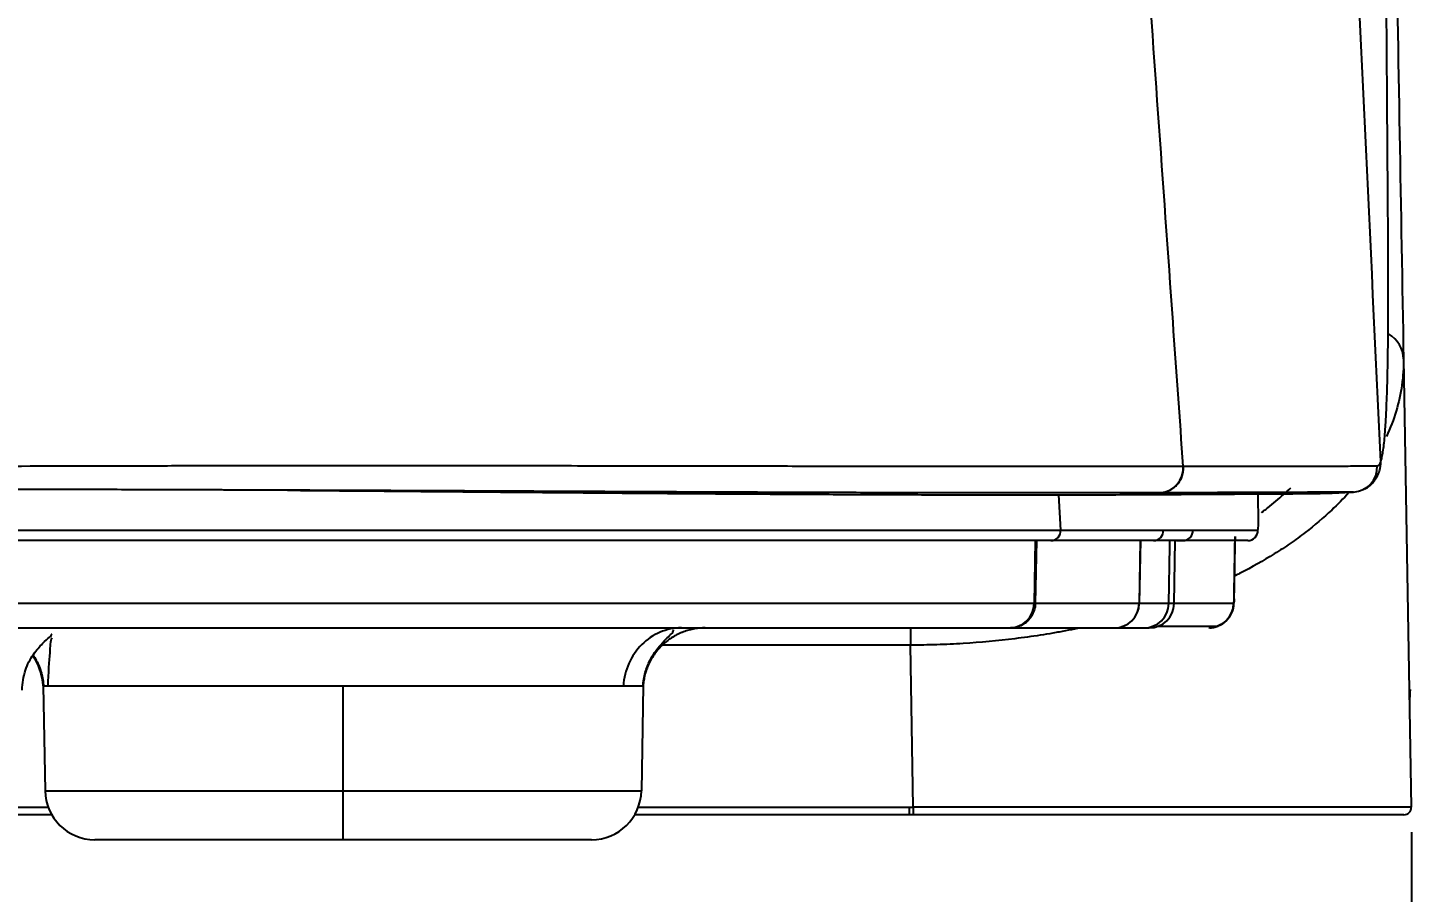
# Model space of a CAD drawing. Extents: x 86520 to 160660, y -2551 to 2752.
# Drawn here: x 87814.1 to 87869.6, y 1545.4 to 1580 of the extents above; entities that cross this region are included whole.
import ezdxf

# ---------------------------------------------------------------- set-up
doc = ezdxf.new("R2010")
doc.units = 0
doc.header["$LTSCALE"] = 10
doc.header["$MEASUREMENT"] = 0
doc.layers.get('DEFPOINTS').update_dxf_attribs({"linetype": 'CONTINUOUS'})
doc.layers.add('1', color=7, linetype='CONTINUOUS')
doc.dimstyles.new('경보기_스탈', dxfattribs={"dimtxt": 3.15, "dimasz": 2.5, "dimexe": 1, "dimexo": 1, "dimgap": 1, "dimtad": 1, "dimtoh": 1, "dimdec": 3, "dimzin": 1, "dimtxsty": 'STANDARD', "dimcen": 0, "dimclrd": 2, "dimclre": 2, "dimclrt": 4, "dimazin": 3, "dimtp": 0.1, "dimtm": 0.1, "dimtfac": 1, "dimtdec": 3, "dimtmove": 0, "dimatfit": 3})

# ---------------------------------------------------------------- blocks, each defined once
blk = doc.blocks.new('*D458')
at = {"layer": '1', "color": 1, "linetype": 'CONTINUOUS'}
for p, q in [((87400.459, 1560.834), (87400.459, 1472.687)), ((87869.645, 1547.767), (87869.645, 1472.687)), ((87415.459, 1477.687), (87854.645, 1477.687))]:
    blk.add_line(p, q, dxfattribs=at)
for points in [[(87415.459, 1480.187), (87415.459, 1475.187), (87400.459, 1477.687)], [(87854.645, 1480.187), (87854.645, 1475.187), (87869.645, 1477.687)]]:
    blk.add_solid(points, dxfattribs=at)
at = {"layer": 'DEFPOINTS', "color": 0, "linetype": 'CONTINUOUS'}
for p in [(87400.459, 1561.834), (87869.645, 1548.767), (87869.645, 1477.687)]:
    blk.add_point(p, dxfattribs=at)
at = {"layer": '1', "color": 2, "linetype": 'CONTINUOUS', "insert": (87655.059, 1488.187), "char_height": 15, "attachment_point": 5}
blk.add_mtext('469', dxfattribs=at)

msp = doc.modelspace()

# ---------------------------------------------------------------- linework, layer by layer
at = {"layer": '1', "color": 7, "linetype": 'CONTINUOUS'}
for p, q in [((87869.3306, 1566.7599), (87869.6447, 1548.7669)), ((87860.4877, 1562.447), (87860.4973, 1562.4471)), ((87855.5701, 1559.8816), (87855.4961, 1561.3009)), ((87854.5494, 1559.4613), (87854.5057, 1556.9426)), ((87854.5939, 1559.4613), (87854.5502, 1556.9426)), ((87858.764, 1559.4614), (87858.7201, 1556.943)), ((87858.7694, 1559.4614), (87858.7256, 1556.943)), ((87859.9105, 1556.9432), (87859.9505, 1559.2403)), ((87859.9505, 1559.2403), (87859.9543, 1559.4606)), ((87860.1246, 1556.9432), (87860.1684, 1559.4606)), ((87860.222, 1559.4606), (87860.4757, 1559.4606)), ((87862.5543, 1559.4611), (87860.4954, 1559.4611)), ((87854.5502, 1556.9426), (87854.5057, 1556.9426)), ((87858.7256, 1556.943), (87858.7201, 1556.943)), ((87840.3408, 1555.961), (87840.3408, 1555.9595)), ((87849.5342, 1555.9707), (87849.5342, 1555.2674)), ((87853.5113, 1555.9601), (87853.5558, 1555.9601)), ((87857.7231, 1555.9605), (87857.7285, 1555.9605)), ((87849.5342, 1555.2674), (87839.5912, 1555.2674)), ((87849.6477, 1548.7669), (87849.5342, 1555.2674)), ((87814.7255, 1553.6358), (87814.7989, 1549.4277)), ((87826.7668, 1549.4277), (87826.7668, 1553.6358)), ((87838.8082, 1553.6352), (87838.7347, 1549.4277)), ((87869.5964, 1553.4878), (87869.5622, 1553.4878)), ((87814.7989, 1549.4277), (87826.7668, 1549.4277)), ((87826.7668, 1547.4626), (87826.7668, 1549.4277)), ((87826.7668, 1549.4277), (87838.7347, 1549.4277)), ((87813.4251, 1548.7669), (87814.922, 1548.7669)), ((87838.6096, 1548.7669), (87849.4858, 1548.7669)), ((87849.4858, 1548.7669), (87849.4858, 1548.4616)), ((87849.4858, 1548.7669), (87849.6477, 1548.7669)), ((87849.6477, 1548.7669), (87849.6477, 1548.4616)), ((87815.067, 1548.4616), (87813.2501, 1548.4616)), ((87849.4858, 1548.4616), (87838.4664, 1548.4616)), ((87849.6477, 1548.4616), (87849.4858, 1548.4616)), ((87869.3447, 1548.4616), (87849.6477, 1548.4616)), ((87826.7668, 1547.4626), (87816.7986, 1547.4626)), ((87836.735, 1547.4626), (87826.7668, 1547.4626))]:
    msp.add_line(p, q, dxfattribs=at)
at = {"layer": '1', "color": 7, "linetype": 'CONTINUOUS', "extrusion": (0, -3.08116e-06, 1)}
msp.add_arc((87812.2316, 1553.4616, -0.0052), 2.5, 4.00149, 33.37699, dxfattribs=at)
at = {"layer": '1', "color": 7, "linetype": 'CONTINUOUS'}
for centre, radius, start, end in [((87816.7986, 1549.4626), 2, 181, 270), ((87836.735, 1549.4626), 2, 270, 359), ((87869.3447, 1548.7616), 0.3, 270, 1)]:
    msp.add_arc(centre, radius, start, end, dxfattribs=at)
for centre, major_axis, ratio, start_param, end_param in [((87867.8308, 1566.7337), (1.4998, 0.0262), 0.848714, 0, 0.9177382), ((87867.4236, 1562.5931), (0.9502, -0.3115), 0.996598, 6.2621623, 6.6484544), ((87859.4968, 1562.3768), (0.0027, -1), 0.993316, 0.0676438, 1.6384072), ((87867.2771, 1562.4105), (0.008, -1), 0.999374, 0.0401181, 1.6108616), ((87855.1727, 1559.8607), (0, -0.4), 0.994714, 0, 1.6231562), ((87859.2942, 1559.8607), (0, -0.4), 0.997299, 0.0000469, 1.6232026), ((87860.4757, 1559.8607), (0.0001, -0.4), 0.998041, 0.0000312, 1.6227047), ((87863.0826, 1559.8612), (0.0001, -0.4), 0.999676, 6.2829278, 7.9058872), ((87853.5112, 1556.9603), (-0.0001, 1), 0.99452, 3.1416249, 4.6946576), ((87857.723, 1556.9605), (-0.0004, 1), 0.997299, 3.1411706, 4.6945142), ((87857.7284, 1556.9605), (-0.0004, 1), 0.997301, 3.1411743, 4.6945179), ((87858.9126, 1556.9606), (-0.0015, 1), 0.998044, 3.1401386, 4.6934822), ((87859.1265, 1556.9608), (-0.0001, 1), 0.998179, 3.1415191, 4.6946793), ((87861.5099, 1556.9612), (-0.0003, 1), 0.999676, 3.1412952, 4.6945601), ((87841.3021, 1553.4606), (-2.5, 0), 1, 5.0817654, 5.1059918), ((87841.3021, 1553.4606), (-2.5, 0), 1, 5.4971318, 5.531607), ((87849.6417, 1548.7616), (20.003, 0.0052), 0.000262, 0.0000045, 1.5704963)]:
    msp.add_ellipse(centre, major_axis=major_axis, ratio=ratio, start_param=start_param, end_param=end_param, dxfattribs=at)
for points, degree in [([(87868.4221, 1562.6404), (87867.5787, 1580.4474), (87866.7354, 1598.2545), (87865.892, 1616.0615)], 3), ([(87858.5849, 1561.3091), (87858.9154, 1561.3325), (87859.2458, 1561.3559), (87859.5762, 1561.3793)], 3), ([(87859.5762, 1561.3793), (87859.573, 1561.3793), (87859.5698, 1561.3793), (87859.5666, 1561.3793)], 3), ([(87858.5087, 1561.3068), (87858.518, 1561.3068)], 1), ([(87858.5755, 1561.3091), (87858.5787, 1561.3091), (87858.5818, 1561.3091), (87858.5849, 1561.3091)], 3), ([(87788.5596, 1559.8817), (87799.3995, 1559.8817), (87817.4804, 1559.8817), (87836.5102, 1559.8816), (87849.074, 1559.8816), (87853.9026, 1559.8816), (87855.5701, 1559.8816)], 3), ([(87855.5701, 1559.8816), (87857.1723, 1559.8816), (87858.5466, 1559.8817), (87859.6926, 1559.8817)], 3), ([(87859.6926, 1559.8817), (87860.118, 1559.8817), (87860.5119, 1559.8815), (87860.8744, 1559.8816)], 3), ([(87860.8744, 1559.8816), (87862.1101, 1559.8817), (87862.9795, 1559.8819), (87863.482, 1559.882)], 3), ([(87832.1856, 1559.4607), (87827.6755, 1559.4607), (87822.4323, 1559.4607), (87816.297, 1559.4607)], 3), ([(87862.5363, 1557.1929), (87862.5759, 1559.461)], 1), ([(87862.5541, 1559.4611), (87862.5542, 1559.4611), (87862.5542, 1559.4611), (87862.5543, 1559.4611)], 3), ([(87859.9105, 1556.9432), (87859.5464, 1556.9431), (87859.1518, 1556.9431), (87858.7256, 1556.943)], 3), ([(87860.1246, 1556.9432), (87860.0545, 1556.9432), (87859.9831, 1556.9432), (87859.9105, 1556.9432)], 3), ([(87862.5094, 1556.9437), (87862.0375, 1556.9435), (87861.2424, 1556.9433), (87860.1246, 1556.9432)], 3), ([(87862.5102, 1556.9437), (87862.5099, 1556.9437), (87862.5097, 1556.9437), (87862.5094, 1556.9437)], 3), ([(87862.5317, 1557.0189), (87862.533, 1557.0563)], 1), ([(87862.5353, 1557.126), (87862.5349, 1557.1), (87862.5341, 1557.0768), (87862.533, 1557.0559)], 3), ([(87862.533, 1557.0559), (87862.533, 1557.0564), (87862.533, 1557.0568), (87862.533, 1557.0573)], 3), ([(87862.5331, 1557.0596), (87862.5353, 1557.1262)], 1), ([(87853.5558, 1555.9601), (87855.1773, 1555.9602), (87856.5665, 1555.9603), (87857.723, 1555.9605)], 3), ([(87857.7284, 1555.9605), (87858.1548, 1555.9605), (87858.5491, 1555.9606), (87858.9126, 1555.9606)], 3), ([(87858.9126, 1555.9606), (87858.9852, 1555.9606), (87859.0565, 1555.9606), (87859.1266, 1555.9606)], 3), ([(87861.5099, 1555.9611), (87861.5101, 1555.9611), (87861.5104, 1555.9611), (87861.5106, 1555.9612)], 3), ([(87861.5542, 1555.9621), (87861.6695, 1555.9739)], 1), ([(87869.5964, 1553.4878), (87869.588, 1553.3164), (87869.5796, 1553.1451), (87869.5712, 1552.9737)], 3)]:
    msp.add_open_spline(points, degree=degree, dxfattribs=at)
for points, knots in [([(87868.6777, 1604.162), (87868.735, 1600.88), (87868.7914, 1597.6479), (87868.9028, 1591.2702), (87868.9577, 1588.1247), (87869.1204, 1578.7992), (87869.2264, 1572.7302), (87869.3306, 1566.7599)], [0, 0, 0, 0, 0.25, 0.25, 0.5, 0.5, 1, 1, 1, 1]), ([(87868.7133, 1571.6692), (87868.7019, 1573.3117), (87868.69, 1574.9664), (87868.6722, 1577.4661), (87868.6664, 1578.3023), (87868.6551, 1579.9804), (87868.6496, 1580.8226), (87868.6345, 1583.3556), (87868.6258, 1585.0533), (87868.6024, 1587.6113), (87868.5928, 1588.4659), (87868.5682, 1590.1787), (87868.5532, 1591.0368), (87868.5157, 1592.7563), (87868.4932, 1593.6175), (87868.4389, 1595.3427), (87868.407, 1596.2067), (87868.2944, 1598.8032), (87868.1968, 1600.5401), (87868.0577, 1602.4323), (87868.0466, 1602.581), (87868.0352, 1602.7297)], [0, 0, 0, 0, 0.1643318, 0.1643318, 0.2464977, 0.2464977, 0.3286636, 0.3286636, 0.4929954, 0.4929954, 0.5751613, 0.5751613, 0.6573272, 0.6573272, 0.739493, 0.739493, 0.8216589, 0.8216589, 0.9859907, 0.9859907, 1, 1, 1, 1]), ([(87860.4877, 1562.447), (87860.3513, 1564.3722), (87859.8193, 1571.88), (87858.9882, 1583.6111), (87858.2934, 1593.4171), (87857.9942, 1597.6405)], [0, 0, 0, 0, 0.164102, 0.6399901, 1, 1, 1, 1]), ([(87868.4221, 1562.6404), (87868.4226, 1562.6418), (87868.4231, 1562.6433), (87868.424, 1562.6463), (87868.4255, 1562.6508), (87868.4288, 1562.6615), (87868.4355, 1562.6837), (87868.4487, 1562.731), (87868.4741, 1562.8377), (87868.4944, 1562.9497), (87868.5331, 1563.201), (87868.5564, 1563.405), (87868.5876, 1563.7657), (87868.5974, 1563.895), (87868.6089, 1564.0682), (87868.6112, 1564.1034), (87868.6156, 1564.1749), (87868.6222, 1564.2837), (87868.6284, 1564.3974), (87868.6484, 1564.787), (87868.662, 1565.1328), (87868.6849, 1565.8916), (87868.6942, 1566.3044), (87868.7087, 1567.1967), (87868.7139, 1567.6761), (87868.7204, 1568.7015), (87868.7216, 1569.2475), (87868.7203, 1570.4072), (87868.7178, 1571.0209), (87868.7133, 1571.6692)], [0, 0, 0, 0, 0.0019531, 0.0019531, 0.0039063, 0.0078125, 0.015625, 0.03125, 0.0625, 0.125, 0.125, 0.25, 0.25, 0.3125, 0.3125, 0.328125, 0.328125, 0.34375, 0.375, 0.375, 0.5, 0.5, 0.625, 0.625, 0.75, 0.75, 0.875, 0.875, 1, 1, 1, 1]), ([(87869.3306, 1566.7599), (87869.3368, 1566.4051), (87869.3151, 1566.0529), (87869.217, 1565.3534), (87869.1407, 1565.0061), (87868.9346, 1564.3204), (87868.8054, 1563.9818), (87868.6487, 1563.6457)], [0, 0, 0, 0, 0.334588, 0.334588, 0.669176, 0.669176, 1, 1, 1, 1]), ([(87868.2752, 1562.4588), (87868.2889, 1562.4589), (87868.3022, 1562.4627), (87868.3279, 1562.4778), (87868.3403, 1562.4892), (87868.3588, 1562.5119), (87868.3649, 1562.5205), (87868.3771, 1562.5394), (87868.3892, 1562.5603), (87868.4036, 1562.591), (87868.4131, 1562.6149), (87868.417, 1562.6256), (87868.4196, 1562.6329), (87868.4208, 1562.6366), (87868.4221, 1562.6404)], [0, 0, 0, 0, 0.25, 0.25, 0.5, 0.5, 0.625, 0.625, 0.75, 0.875, 0.9375, 0.96875, 0.96875, 1, 1, 1, 1]), ([(87667.9755, 1561.2032), (87668.8569, 1561.2032), (87669.7381, 1561.2031), (87671.0598, 1561.2031), (87671.5002, 1561.2031), (87672.3805, 1561.2031), (87673.7001, 1561.2033), (87675.0176, 1561.2037), (87676.7724, 1561.2047), (87677.649, 1561.2054), (87679.4005, 1561.2076), (87680.2754, 1561.2092), (87682.0238, 1561.213), (87683.7707, 1561.2173), (87685.5144, 1561.223), (87687.2566, 1561.2294), (87688.1269, 1561.2329), (87690.7352, 1561.2445), (87692.4708, 1561.253), (87694.4195, 1561.2639), (87694.636, 1561.2651), (87695.0686, 1561.2676), (87695.7171, 1561.2714), (87697.2275, 1561.2807), (87698.5172, 1561.2892), (87701.0902, 1561.3069), (87702.7969, 1561.3198), (87706.1928, 1561.3474), (87707.882, 1561.3622), (87711.2431, 1561.3929), (87712.9149, 1561.4089), (87715.41, 1561.4337), (87716.2396, 1561.4421), (87717.4808, 1561.4549), (87717.8939, 1561.4592), (87718.7185, 1561.4678), (87720.7763, 1561.4895), (87722.8153, 1561.5119), (87726.0548, 1561.5477), (87727.663, 1561.5657), (87729.6595, 1561.5879), (87730.0581, 1561.5923), (87730.8535, 1561.6012), (87732.0438, 1561.6144), (87733.2263, 1561.6274), (87735.5807, 1561.6535), (87737.1363, 1561.6709), (87740.2198, 1561.7058), (87741.7476, 1561.7235), (87744.7759, 1561.7594), (87746.2763, 1561.7775), (87749.2505, 1561.814), (87750.7243, 1561.8324), (87752.5502, 1561.8553), (87752.9146, 1561.8599), (87753.6415, 1561.8691), (87754.729, 1561.8829), (87755.8078, 1561.8967), (87757.9542, 1561.9242), (87759.37, 1561.9425), (87761.4717, 1561.9698), (87762.1686, 1561.9788), (87763.2085, 1561.9924), (87763.5543, 1561.9969), (87764.2439, 1562.0058), (87765.9627, 1562.0282), (87767.6561, 1562.0501), (87770.3341, 1562.0842), (87771.6573, 1562.1008), (87774.2735, 1562.133), (87775.5664, 1562.1487), (87778.1226, 1562.1793), (87779.3859, 1562.1943), (87781.2583, 1562.2163), (87781.8787, 1562.2236), (87782.8035, 1562.2344), (87783.1109, 1562.2379), (87783.7237, 1562.2449), (87784.0291, 1562.2484), (87784.9423, 1562.2587), (87785.5471, 1562.2653), (87786.7489, 1562.2781), (87787.3461, 1562.2843), (87788.5333, 1562.2962), (87789.1234, 1562.3019), (87790.2973, 1562.3129), (87790.8811, 1562.3181), (87791.7525, 1562.3256), (87792.0422, 1562.3281), (87792.62, 1562.3329), (87792.9081, 1562.3352), (87793.7697, 1562.342), (87794.3406, 1562.3463), (87795.4748, 1562.3547), (87796.038, 1562.3588), (87797.156, 1562.3667), (87797.7107, 1562.3706), (87799.361, 1562.3818), (87800.4431, 1562.3888), (87802.5735, 1562.4021), (87803.6216, 1562.4084), (87805.6858, 1562.42), (87806.7017, 1562.4253), (87807.9516, 1562.4315), (87808.2006, 1562.4327), (87808.6965, 1562.435), (87808.9435, 1562.4362), (87809.6813, 1562.4395), (87810.1688, 1562.4416), (87811.6187, 1562.4476), (87812.5683, 1562.4511), (87815.3673, 1562.4603), (87817.167, 1562.4647), (87819.773, 1562.4695), (87820.6261, 1562.4708), (87821.8833, 1562.4724), (87822.2987, 1562.4729), (87823.122, 1562.4736), (87823.5298, 1562.474), (87825.5501, 1562.4754), (87827.106, 1562.4757), (87830.1019, 1562.4751), (87831.5401, 1562.4742), (87834.3012, 1562.4717), (87835.6242, 1562.4701), (87837.5244, 1562.4676), (87838.1437, 1562.4667), (87839.0521, 1562.4653), (87839.3514, 1562.4648), (87839.9429, 1562.4639), (87841.4044, 1562.4616), (87842.7798, 1562.4593), (87844.8765, 1562.4559), (87845.8729, 1562.4544), (87847.0572, 1562.4526), (87847.291, 1562.4523), (87847.7524, 1562.4517), (87848.4354, 1562.4507), (87849.3099, 1562.4496), (87849.9397, 1562.4489), (87850.3538, 1562.4484), (87850.558, 1562.4482), (87851.1622, 1562.4476), (87851.5536, 1562.4472), (87852.6952, 1562.4462), (87853.4127, 1562.4458), (87854.4285, 1562.4453), (87854.9214, 1562.4451), (87855.3925, 1562.445), (87855.7019, 1562.445), (87855.8542, 1562.445), (87856.6041, 1562.4449), (87857.1667, 1562.445), (87858.2241, 1562.4453), (87858.7189, 1562.4456), (87859.4153, 1562.4461), (87859.6398, 1562.4463), (87859.9657, 1562.4465), (87860.126, 1562.4467), (87860.3083, 1562.4469), (87860.3984, 1562.447), (87860.4431, 1562.447), (87860.4654, 1562.447), (87860.4749, 1562.447), (87860.4813, 1562.447), (87860.4845, 1562.447), (87860.4877, 1562.447)], [0, 0, 0, 0, 0.0078125, 0.0078125, 0.0117188, 0.0117188, 0.015625, 0.0234375, 0.0234375, 0.03125, 0.03125, 0.0390625, 0.0390625, 0.046875, 0.0546875, 0.0546875, 0.0625, 0.0625, 0.078125, 0.078125, 0.0800781, 0.0800781, 0.0820313, 0.0859375, 0.09375, 0.09375, 0.109375, 0.109375, 0.125, 0.125, 0.140625, 0.140625, 0.1484375, 0.1484375, 0.1523438, 0.1523438, 0.15625, 0.171875, 0.171875, 0.1875, 0.1875, 0.1914063, 0.1914063, 0.1953125, 0.203125, 0.203125, 0.21875, 0.21875, 0.234375, 0.234375, 0.25, 0.25, 0.265625, 0.265625, 0.2695313, 0.2695313, 0.2734375, 0.28125, 0.28125, 0.296875, 0.296875, 0.3046875, 0.3046875, 0.3085938, 0.3085938, 0.3125, 0.328125, 0.328125, 0.34375, 0.34375, 0.359375, 0.359375, 0.375, 0.375, 0.3828125, 0.3828125, 0.3867188, 0.3867188, 0.390625, 0.390625, 0.3984375, 0.3984375, 0.40625, 0.40625, 0.4140625, 0.4140625, 0.421875, 0.421875, 0.4257813, 0.4257813, 0.4296875, 0.4296875, 0.4375, 0.4375, 0.4453125, 0.4453125, 0.453125, 0.453125, 0.46875, 0.46875, 0.484375, 0.484375, 0.5, 0.5, 0.5039063, 0.5039063, 0.5078125, 0.5078125, 0.515625, 0.515625, 0.53125, 0.53125, 0.5625, 0.5625, 0.578125, 0.578125, 0.5859375, 0.5859375, 0.59375, 0.59375, 0.625, 0.625, 0.65625, 0.65625, 0.6875, 0.6875, 0.703125, 0.703125, 0.7109375, 0.7109375, 0.71875, 0.75, 0.75, 0.78125, 0.78125, 0.7890625, 0.7890625, 0.796875, 0.8125, 0.8203125, 0.8203125, 0.828125, 0.828125, 0.84375, 0.84375, 0.875, 0.875, 0.890625, 0.8984375, 0.8984375, 0.90625, 0.90625, 0.9375, 0.9375, 0.96875, 0.96875, 0.984375, 0.984375, 0.9921875, 0.9960938, 0.9980469, 0.9990234, 0.9995117, 0.9997559, 0.9997559, 1, 1, 1, 1]), ([(87859.5762, 1561.3793), (87859.6411, 1561.3839), (87859.7055, 1561.395), (87859.8309, 1561.4294), (87859.892, 1561.4529), (87860.0083, 1561.5114), (87860.0636, 1561.5464), (87860.1664, 1561.6265), (87860.2138, 1561.6717), (87860.2991, 1561.7706), (87860.3369, 1561.8242), (87860.4013, 1561.9379), (87860.428, 1561.9979), (87860.4692, 1562.1221), (87860.4837, 1562.1862), (87860.5001, 1562.316), (87860.5019, 1562.3818), (87860.4973, 1562.4471)], [0, 0, 0, 0, 0.125, 0.125, 0.25, 0.25, 0.375, 0.375, 0.5, 0.5, 0.625, 0.625, 0.75, 0.75, 0.875, 0.875, 1, 1, 1, 1]), ([(87860.4973, 1562.4471), (87860.7673, 1562.4473), (87861.0256, 1562.4476), (87861.5208, 1562.4482), (87861.7577, 1562.4485), (87862.4403, 1562.4493), (87862.8575, 1562.4499), (87863.4405, 1562.4507), (87863.6276, 1562.451), (87863.9903, 1562.4516), (87864.1657, 1562.4519), (87864.5077, 1562.4525), (87864.6742, 1562.4528), (87864.9999, 1562.4535), (87865.1588, 1562.4537), (87865.4702, 1562.4542), (87865.6227, 1562.4543), (87865.9209, 1562.4546), (87866.0667, 1562.4547), (87866.4928, 1562.4552), (87866.762, 1562.4555), (87867.2639, 1562.4563), (87867.4965, 1562.4569), (87867.8132, 1562.4578), (87867.9134, 1562.458), (87868.0553, 1562.4584), (87868.1012, 1562.4585), (87868.1904, 1562.4587), (87868.2338, 1562.4588), (87868.2752, 1562.4588)], [0, 0, 0, 0, 0.0625, 0.0625, 0.125, 0.125, 0.25, 0.25, 0.3125, 0.3125, 0.375, 0.375, 0.4375, 0.4375, 0.5, 0.5, 0.5625, 0.5625, 0.625, 0.625, 0.75, 0.75, 0.875, 0.875, 0.9375, 0.9375, 0.96875, 0.96875, 1, 1, 1, 1]), ([(87867.7733, 1561.5376), (87867.7948, 1561.5467), (87867.9659, 1561.6278), (87868.194, 1561.8817), (87868.3167, 1562.1154), (87868.3545, 1562.2311), (87868.3612, 1562.2649)], [0, 0, 0, 0, 0.0486936, 0.4030451, 0.8091915, 1, 1, 1, 1]), ([(87859.5666, 1561.3793), (87859.3647, 1561.3788), (87859.1561, 1561.3783), (87858.7245, 1561.3774), (87858.5015, 1561.3769), (87857.8098, 1561.3757), (87857.3184, 1561.375), (87856.268, 1561.3741), (87855.7091, 1561.3738), (87854.9641, 1561.3738), (87854.8127, 1561.3738), (87854.5054, 1561.3738), (87854.0372, 1561.374), (87853.5475, 1561.3743), (87852.5379, 1561.3752), (87851.8248, 1561.3761), (87850.69, 1561.3781), (87850.3009, 1561.3789), (87849.7002, 1561.3802), (87849.4972, 1561.3806), (87849.0854, 1561.3816), (87848.4592, 1561.3832), (87847.8069, 1561.385), (87847.1367, 1561.387), (87846.9103, 1561.3877), (87846.4513, 1561.3891), (87846.2188, 1561.3899), (87845.0408, 1561.3938), (87844.0495, 1561.3975), (87841.9632, 1561.4057), (87840.8682, 1561.4104), (87839.1432, 1561.4181), (87838.5545, 1561.4207), (87837.3487, 1561.4263), (87836.7321, 1561.4292), (87834.8402, 1561.4381), (87833.5228, 1561.4443), (87830.773, 1561.4571), (87829.3406, 1561.4636), (87827.4756, 1561.4716), (87827.099, 1561.4732), (87826.3384, 1561.4764), (87825.1866, 1561.4811), (87824.0017, 1561.4857), (87822.7943, 1561.4901), (87822.388, 1561.4916), (87821.7729, 1561.4938), (87821.5669, 1561.4945), (87821.1532, 1561.4959), (87820.1141, 1561.4994), (87819.0518, 1561.5028), (87817.3211, 1561.5078), (87816.4402, 1561.5102), (87814.6465, 1561.5145), (87812.8207, 1561.5185), (87810.9289, 1561.5214), (87809.4848, 1561.5231), (87808.9992, 1561.5236), (87808.2644, 1561.5242), (87808.0184, 1561.5244), (87807.5243, 1561.5247), (87806.2843, 1561.5254), (87805.0194, 1561.5255), (87802.9636, 1561.525), (87801.9198, 1561.5244), (87799.7987, 1561.5223), (87798.7214, 1561.521), (87797.0788, 1561.5181), (87796.5268, 1561.5171), (87795.414, 1561.5149), (87794.8534, 1561.5137), (87793.7243, 1561.5112), (87793.1559, 1561.5098), (87792.0121, 1561.5068), (87791.4365, 1561.5052), (87790.2794, 1561.5016), (87789.6979, 1561.4996), (87788.5287, 1561.4954), (87787.9409, 1561.4931), (87786.7584, 1561.4882), (87786.1637, 1561.4856), (87784.9665, 1561.4801), (87784.3641, 1561.4772), (87783.1512, 1561.471), (87782.5406, 1561.4678), (87781.3121, 1561.4611), (87780.694, 1561.4576), (87778.8287, 1561.4468), (87777.5704, 1561.4391), (87775.0247, 1561.423), (87773.7373, 1561.4145), (87771.1327, 1561.3966), (87769.8154, 1561.3872), (87767.1497, 1561.3674), (87765.8013, 1561.357), (87764.0958, 1561.3436), (87763.7537, 1561.3409), (87763.0674, 1561.3354), (87762.7233, 1561.3327), (87761.6883, 1561.3244), (87760.9947, 1561.3188), (87758.903, 1561.3019), (87757.4941, 1561.2904), (87755.3584, 1561.2728), (87754.2849, 1561.264), (87753.2029, 1561.2551), (87752.4797, 1561.2491), (87752.1171, 1561.2461), (87750.3002, 1561.2312), (87748.8338, 1561.2191), (87745.8745, 1561.1949), (87744.3817, 1561.1827), (87741.369, 1561.1585), (87739.849, 1561.1466), (87736.7815, 1561.1228), (87735.234, 1561.111), (87732.892, 1561.093), (87731.7158, 1561.084), (87730.5317, 1561.0749), (87729.7406, 1561.0687), (87729.3441, 1561.0656), (87727.3579, 1561.0501), (87725.758, 1561.0374), (87722.5354, 1561.0119), (87720.9127, 1560.9991), (87718.4608, 1560.9803), (87717.6405, 1560.9741), (87715.994, 1560.9618), (87715.1687, 1560.9557), (87712.6864, 1560.9378), (87711.0231, 1560.9263), (87708.1424, 1560.9071), (87706.9291, 1560.8992), (87705.7112, 1560.8916)], [0, 0, 0, 0, 0.0176295, 0.0176295, 0.0352591, 0.0352591, 0.0705181, 0.0705181, 0.1057772, 0.1057772, 0.114592, 0.114592, 0.1234067, 0.1410363, 0.1410363, 0.1762953, 0.1762953, 0.1939249, 0.1939249, 0.2027396, 0.2027396, 0.2115544, 0.2291839, 0.2291839, 0.2379987, 0.2379987, 0.2468135, 0.2468135, 0.2820725, 0.2820725, 0.3173316, 0.3173316, 0.3349611, 0.3349611, 0.3525907, 0.3525907, 0.3878497, 0.3878497, 0.4231088, 0.4231088, 0.4319236, 0.4319236, 0.4407383, 0.4583679, 0.4583679, 0.4671826, 0.4671826, 0.47159, 0.47159, 0.4759974, 0.4936269, 0.4936269, 0.5112565, 0.5112565, 0.528886, 0.5465155, 0.5465155, 0.5553303, 0.5553303, 0.5597377, 0.5597377, 0.5641451, 0.5817746, 0.5817746, 0.5994041, 0.5994041, 0.6170337, 0.6170337, 0.6258484, 0.6258484, 0.6346632, 0.6346632, 0.643478, 0.643478, 0.6522927, 0.6522927, 0.6611075, 0.6611075, 0.6699223, 0.6699223, 0.678737, 0.678737, 0.6875518, 0.6875518, 0.6963666, 0.6963666, 0.7051813, 0.7051813, 0.7228109, 0.7228109, 0.7404404, 0.7404404, 0.7580699, 0.7580699, 0.7756995, 0.7756995, 0.7801068, 0.7801068, 0.7845142, 0.7845142, 0.793329, 0.793329, 0.8109585, 0.8109585, 0.8197733, 0.8241807, 0.8241807, 0.8285881, 0.8285881, 0.8462176, 0.8462176, 0.8638471, 0.8638471, 0.8814766, 0.8814766, 0.8991062, 0.8991062, 0.9079209, 0.9123283, 0.9123283, 0.9167357, 0.9167357, 0.9343652, 0.9343652, 0.9519948, 0.9519948, 0.9608095, 0.9608095, 0.9696243, 0.9696243, 0.9872538, 0.9872538, 1, 1, 1, 1]), ([(87824.5258, 1561.483), (87824.607, 1561.4824), (87824.6881, 1561.4817), (87825.1543, 1561.4779), (87825.5359, 1561.4748), (87826.2918, 1561.4686), (87826.6662, 1561.4655), (87827.7782, 1561.4562), (87828.5051, 1561.4501), (87829.5738, 1561.4411), (87829.9265, 1561.4382), (87830.6248, 1561.4323), (87830.9703, 1561.4294), (87832.6798, 1561.415), (87833.9895, 1561.4041), (87836.496, 1561.3838), (87837.6929, 1561.3745), (87839.1221, 1561.3639), (87839.4045, 1561.3619), (87839.9629, 1561.3579), (87840.2387, 1561.3559), (87841.0563, 1561.3502), (87841.588, 1561.3467), (87842.6255, 1561.34), (87843.1313, 1561.3369), (87843.8712, 1561.3325), (87844.1147, 1561.3311), (87844.5954, 1561.3284), (87845.7814, 1561.3219), (87846.8904, 1561.3167), (87848.5729, 1561.3099), (87849.3682, 1561.3072), (87850.3089, 1561.3046), (87850.4943, 1561.3042), (87850.86, 1561.3033), (87851.4004, 1561.3021), (87851.9174, 1561.3013), (87852.9215, 1561.3), (87853.5508, 1561.2997), (87854.4399, 1561.2998), (87854.7272, 1561.2999), (87855.2841, 1561.3004), (87855.5538, 1561.3008), (87855.9458, 1561.3014), (87856.0744, 1561.3016), (87856.327, 1561.3021), (87856.4511, 1561.3023), (87856.8169, 1561.303), (87857.0524, 1561.3035), (87857.7371, 1561.3053), (87858.1647, 1561.3068), (87858.5735, 1561.3089)], [0, 0, 0, 0, 0.0041824, 0.0041824, 0.0240988, 0.0240988, 0.0440151, 0.0440151, 0.0838478, 0.0838478, 0.1037642, 0.1037642, 0.1236805, 0.1236805, 0.2033459, 0.2033459, 0.2830113, 0.2830113, 0.3029277, 0.3029277, 0.322844, 0.322844, 0.3626767, 0.3626767, 0.4025095, 0.4025095, 0.4224258, 0.4224258, 0.4423422, 0.5220076, 0.5220076, 0.601673, 0.601673, 0.6215893, 0.6215893, 0.6415057, 0.6813384, 0.6813384, 0.7610038, 0.7610038, 0.8008365, 0.8008365, 0.8406692, 0.8406692, 0.8605855, 0.8605855, 0.8805019, 0.8805019, 0.9203346, 0.9203346, 1, 1, 1, 1]), ([(87867.3251, 1561.4119), (87867.284, 1561.4116), (87867.2409, 1561.4112), (87867.1523, 1561.4105), (87867.1067, 1561.4101), (87866.9658, 1561.4088), (87866.8663, 1561.408), (87866.5517, 1561.4053), (87866.3206, 1561.4036), (87865.8209, 1561.401), (87865.5527, 1561.4), (87865.1279, 1561.3986), (87864.9825, 1561.3982), (87864.6851, 1561.3974), (87864.533, 1561.397), (87864.2226, 1561.396), (87864.0641, 1561.3954), (87863.7396, 1561.3941), (87863.5736, 1561.3934), (87863.2329, 1561.392), (87863.0581, 1561.3913), (87862.6968, 1561.3899), (87862.5103, 1561.3891), (87861.9294, 1561.3868), (87861.5136, 1561.3853), (87860.8332, 1561.383), (87860.597, 1561.3822), (87860.1032, 1561.3807), (87859.8456, 1561.38), (87859.5762, 1561.3793)], [0, 0, 0, 0, 0.03125, 0.03125, 0.0625, 0.0625, 0.125, 0.125, 0.25, 0.25, 0.375, 0.375, 0.4375, 0.4375, 0.5, 0.5, 0.5625, 0.5625, 0.625, 0.625, 0.6875, 0.6875, 0.75, 0.75, 0.875, 0.875, 0.9375, 0.9375, 1, 1, 1, 1]), ([(87867.1317, 1561.3883), (87866.9189, 1561.1511), (87866.691, 1560.9177), (87866.1209, 1560.3802), (87865.7663, 1560.0792), (87865.1903, 1559.639), (87864.991, 1559.4941), (87864.6806, 1559.2798), (87864.5755, 1559.2091), (87864.3623, 1559.0691), (87864.2541, 1558.9999), (87863.7056, 1558.6574), (87863.242, 1558.3953), (87862.692, 1558.1142), (87862.6309, 1558.0834), (87862.5693, 1558.0527)], [0, 0, 0, 0, 0.1923872, 0.1923872, 0.4508853, 0.4508853, 0.5801344, 0.5801344, 0.6447589, 0.6447589, 0.7093834, 0.7093834, 0.9678816, 0.9678816, 1, 1, 1, 1]), ([(87863.6253, 1560.5863), (87863.6548, 1560.6083), (87863.6841, 1560.6303), (87863.7697, 1560.6951), (87863.9372, 1560.8239), (87864.0991, 1560.9542), (87864.4155, 1561.2167), (87864.6167, 1561.3944), (87864.8085, 1561.5745)], [0, 0, 0, 0, 0.0686534, 0.0686534, 0.2017029, 0.4678019, 0.4678019, 1, 1, 1, 1]), ([(87866.328, 1561.3638), (87866.5061, 1561.3724), (87866.6842, 1561.381), (87867.0165, 1561.397), (87867.1708, 1561.4045), (87867.3251, 1561.4119)], [0, 0, 0, 0, 0.535764, 0.535764, 1, 1, 1, 1]), ([(87858.5849, 1561.3091), (87859.6616, 1561.3136), (87860.5518, 1561.3192), (87861.5214, 1561.3257), (87861.7081, 1561.327), (87862.0695, 1561.3295), (87862.2442, 1561.3306), (87862.7534, 1561.334), (87863.0731, 1561.336), (87863.4596, 1561.338), (87863.5363, 1561.3384), (87863.6882, 1561.3391), (87863.9137, 1561.3402), (87864.2768, 1561.342), (87864.5523, 1561.3436), (87864.8194, 1561.3454), (87864.9488, 1561.3464), (87865.1983, 1561.3486), (87865.3185, 1561.3499), (87865.5488, 1561.3526), (87865.6589, 1561.3541), (87865.8684, 1561.3571), (87865.9678, 1561.3585), (87866.1086, 1561.3606), (87866.1541, 1561.3613), (87866.2205, 1561.3623), (87866.2423, 1561.3626), (87866.2856, 1561.3632), (87866.307, 1561.3635), (87866.328, 1561.3638)], [0, 0, 0, 0, 0.25, 0.25, 0.3125, 0.3125, 0.375, 0.375, 0.5, 0.5, 0.53125, 0.53125, 0.5625, 0.625, 0.6875, 0.6875, 0.75, 0.75, 0.8125, 0.8125, 0.875, 0.875, 0.9375, 0.9375, 0.96875, 0.96875, 0.984375, 0.984375, 1, 1, 1, 1]), ([(87863.5059, 1560.5544), (87863.5045, 1560.6599), (87863.5017, 1560.8708), (87863.4981, 1561.1299), (87863.4959, 1561.2835), (87863.4952, 1561.3317)], [0, 0, 0, 0, 0.4075062, 0.8141082, 1, 1, 1, 1]), ([(87863.482, 1559.882), (87863.4928, 1559.882), (87863.5001, 1559.9392), (87863.5062, 1560.1086), (87863.5073, 1560.1797), (87863.5079, 1560.3475), (87863.5074, 1560.4443), (87863.5059, 1560.5544)], [0, 0, 0, 0, 0.5, 0.5, 0.75, 0.75, 1, 1, 1, 1]), ([(87816.297, 1559.4607), (87816.181, 1559.4607), (87816.0647, 1559.4607), (87813.9966, 1559.4607), (87811.9547, 1559.4607), (87807.6791, 1559.4607), (87805.4585, 1559.4607), (87801.7867, 1559.4607), (87800.3912, 1559.4607), (87798.9652, 1559.4607)], [0, 0, 0, 0, 0.0225322, 0.0225322, 0.3996417, 0.3996417, 0.7767511, 0.7767511, 1, 1, 1, 1]), ([(87843.9649, 1559.4607), (87843.4824, 1559.4607), (87842.9855, 1559.4607), (87840.3719, 1559.4607), (87838.0195, 1559.4607), (87834.3638, 1559.4607), (87833.297, 1559.4607), (87832.1856, 1559.4607)], [0, 0, 0, 0, 0.149112, 0.149112, 0.7614819, 0.7614819, 1, 1, 1, 1]), ([(87855.1727, 1559.4607), (87853.5716, 1559.4607), (87851.2637, 1559.4607), (87847.231, 1559.4607), (87846.3669, 1559.4607), (87844.9772, 1559.4607), (87844.4981, 1559.4607), (87843.9907, 1559.4607), (87843.9778, 1559.4607), (87843.9649, 1559.4607)], [0, 0, 0, 0, 0.7255578, 0.7255578, 0.9069472, 0.9069472, 0.9976419, 0.9976419, 1, 1, 1, 1]), ([(87855.4055, 1559.4607), (87855.3916, 1559.4607), (87855.3567, 1559.4607), (87855.3004, 1559.4607), (87855.2367, 1559.4607), (87855.1941, 1559.4607), (87855.1727, 1559.4607)], [0, 0, 0, 0, 0.1797086, 0.4531376, 0.7265681, 1, 1, 1, 1]), ([(87859.2942, 1559.4608), (87859.2789, 1559.4608), (87859.2483, 1559.4608), (87859.2021, 1559.4608), (87859.1556, 1559.4608), (87859.109, 1559.4608), (87859.062, 1559.4608), (87859.0149, 1559.4608), (87858.9675, 1559.4608), (87858.9198, 1559.4608), (87858.8719, 1559.4608), (87858.8238, 1559.4608), (87858.7754, 1559.4608), (87858.7268, 1559.4608), (87858.6779, 1559.4608), (87858.6288, 1559.4608), (87858.5794, 1559.4608), (87858.5298, 1559.4608), (87858.48, 1559.4608), (87858.4299, 1559.4608), (87858.3796, 1559.4608), (87858.329, 1559.4607), (87858.2782, 1559.4607), (87858.2271, 1559.4607), (87858.1758, 1559.4607), (87858.1243, 1559.4607), (87858.0725, 1559.4607), (87858.0204, 1559.4607), (87857.9682, 1559.4607), (87857.9156, 1559.4607), (87857.8629, 1559.4607), (87857.8099, 1559.4607), (87857.7566, 1559.4607), (87857.7031, 1559.4607), (87857.6494, 1559.4607), (87857.5954, 1559.4607), (87857.5412, 1559.4607), (87857.4867, 1559.4607), (87857.432, 1559.4607), (87857.3771, 1559.4607), (87857.3219, 1559.4607), (87857.2664, 1559.4607), (87857.2107, 1559.4607), (87857.1548, 1559.4607), (87857.0986, 1559.4607), (87857.0422, 1559.4607), (87856.9856, 1559.4607), (87856.9287, 1559.4607), (87856.8715, 1559.4607), (87856.8142, 1559.4607), (87856.7565, 1559.4607), (87856.6987, 1559.4607), (87856.6405, 1559.4607), (87856.5822, 1559.4607), (87856.5236, 1559.4607), (87856.4647, 1559.4607), (87856.4056, 1559.4607), (87856.3463, 1559.4607), (87856.2867, 1559.4607), (87856.2269, 1559.4607), (87856.1669, 1559.4607), (87856.1066, 1559.4607), (87856.046, 1559.4607), (87855.9852, 1559.4607), (87855.9242, 1559.4607), (87855.8629, 1559.4607), (87855.8014, 1559.4607), (87855.7396, 1559.4607), (87855.6776, 1559.4607), (87855.6154, 1559.4607), (87855.5529, 1559.4607), (87855.4901, 1559.4607), (87855.4409, 1559.4607), (87855.4127, 1559.4607), (87855.4055, 1559.4607)], [0, 0, 0, 0, 0.014018, 0.0280359, 0.0420538, 0.0560715, 0.0700892, 0.0841068, 0.0981244, 0.1121418, 0.1261592, 0.1401766, 0.1541938, 0.1682111, 0.1822282, 0.1962453, 0.2102623, 0.2242793, 0.2382963, 0.2523132, 0.26633, 0.2803468, 0.2943636, 0.3083803, 0.322397, 0.3364136, 0.3504302, 0.3644468, 0.3784633, 0.3924799, 0.4064964, 0.4205128, 0.4345293, 0.4485457, 0.4625621, 0.4765785, 0.4905949, 0.5046113, 0.5186277, 0.5326441, 0.5466604, 0.5606768, 0.5746932, 0.5887095, 0.6027259, 0.6167423, 0.6307587, 0.6447751, 0.6587915, 0.672808, 0.6868244, 0.7008409, 0.7148574, 0.7288739, 0.7428904, 0.756907, 0.7709236, 0.7849403, 0.7989569, 0.8129737, 0.8269904, 0.8410072, 0.855024, 0.8690409, 0.8830579, 0.8970749, 0.9110919, 0.925109, 0.9391261, 0.9531433, 0.9671606, 0.9811779, 0.9951953, 1, 1, 1, 1]), ([(87860.3383, 1559.4606), (87860.3336, 1559.4606), (87860.316, 1559.4606), (87860.2855, 1559.4606), (87860.2468, 1559.4606), (87860.2079, 1559.4606), (87860.1687, 1559.4606), (87860.1293, 1559.4606), (87860.0897, 1559.4606), (87860.0499, 1559.4606), (87860.0098, 1559.4606), (87859.9695, 1559.4607), (87859.929, 1559.4607), (87859.8882, 1559.4607), (87859.8473, 1559.4607), (87859.8061, 1559.4607), (87859.7647, 1559.4607), (87859.723, 1559.4607), (87859.6811, 1559.4607), (87859.6391, 1559.4607), (87859.5967, 1559.4607), (87859.5542, 1559.4607), (87859.5114, 1559.4607), (87859.4684, 1559.4607), (87859.4252, 1559.4607), (87859.3818, 1559.4607), (87859.3381, 1559.4608), (87859.3088, 1559.4608), (87859.2942, 1559.4608)], [0, 0, 0, 0, 0.0147304, 0.054138, 0.0935458, 0.1329538, 0.1723621, 0.2117706, 0.2511793, 0.2905883, 0.3299976, 0.3694071, 0.4088169, 0.448227, 0.4876374, 0.527048, 0.5664589, 0.6058702, 0.6452817, 0.6846935, 0.7241057, 0.7635182, 0.802931, 0.8423441, 0.8817575, 0.9211713, 0.9605855, 1, 1, 1, 1]), ([(87860.4757, 1559.4606), (87860.4632, 1559.4606), (87860.4382, 1559.4606), (87860.4003, 1559.4606), (87860.367, 1559.4606), (87860.3463, 1559.4606), (87860.3383, 1559.4606)], [0, 0, 0, 0, 0.275769, 0.5515393, 0.8273112, 1, 1, 1, 1]), ([(87862.5541, 1559.4611), (87862.5466, 1559.0278), (87862.539, 1558.5946), (87862.5244, 1557.7554), (87862.5173, 1557.3496), (87862.5102, 1556.9437)], [0, 0, 0, 0, 0.516315, 0.516315, 1, 1, 1, 1]), ([(87862.533, 1557.0573), (87862.5348, 1557.1578), (87862.5366, 1557.2583), (87862.5515, 1558.1157), (87862.5647, 1558.8725), (87862.5779, 1559.6294)], [0, 0, 0, 0, 0.1172503, 0.1172503, 1, 1, 1, 1]), ([(87862.5779, 1559.6294), (87862.576, 1559.6017), (87862.5741, 1559.5774), (87862.5701, 1559.5356), (87862.5682, 1559.5181), (87862.5622, 1559.4759), (87862.5583, 1559.4616), (87862.5543, 1559.4611)], [0, 0, 0, 0, 0.25, 0.25, 0.5, 0.5, 1, 1, 1, 1]), ([(87854.5057, 1556.9426), (87852.8875, 1556.9425), (87850.5678, 1556.9424), (87846.5338, 1556.9422), (87845.6701, 1556.9422), (87843.8193, 1556.9421), (87842.8315, 1556.9421), (87839.6724, 1556.942), (87837.3117, 1556.9419), (87833.3378, 1556.9419), (87831.9411, 1556.9418), (87829.7303, 1556.9418), (87828.9741, 1556.9418), (87827.4218, 1556.9417), (87826.625, 1556.9417), (87822.549, 1556.9416), (87818.996, 1556.9416), (87811.2543, 1556.9415), (87807.0661, 1556.9414), (87797.9912, 1556.9413), (87793.1053, 1556.9413), (87787.8457, 1556.9412)], [0, 0, 0, 0, 0.25, 0.25, 0.3125, 0.3125, 0.375, 0.375, 0.5, 0.5, 0.5625, 0.5625, 0.59375, 0.59375, 0.625, 0.625, 0.75, 0.75, 0.875, 0.875, 1, 1, 1, 1]), ([(87854.5502, 1556.9426), (87854.5492, 1556.8842), (87854.543, 1556.8238), (87854.5186, 1556.7016), (87854.5003, 1556.6399), (87854.4507, 1556.5188), (87854.4194, 1556.4596), (87854.3447, 1556.3474), (87854.3013, 1556.2946), (87854.2046, 1556.1991), (87854.1513, 1556.1563), (87854.0385, 1556.0831), (87853.979, 1556.0528), (87853.8578, 1556.005), (87853.7961, 1555.9877), (87853.6742, 1555.9652), (87853.6139, 1555.9601), (87853.5558, 1555.9601)], [0, 0, 0, 0, 0.125, 0.125, 0.25, 0.25, 0.375, 0.375, 0.5, 0.5, 0.625, 0.625, 0.75, 0.75, 0.875, 0.875, 1, 1, 1, 1]), ([(87858.7201, 1556.943), (87858.1381, 1556.943), (87857.497, 1556.9429), (87856.1056, 1556.9428), (87855.3552, 1556.9427), (87854.5502, 1556.9426)], [0, 0, 0, 0, 0.5029982, 0.5029982, 1, 1, 1, 1]), ([(87862.5102, 1556.9437), (87862.5056, 1556.6849), (87862.396, 1556.4293), (87862.0267, 1556.0665), (87861.7694, 1555.9611), (87861.5106, 1555.9612)], [0, 0, 0, 0, 0.5, 0.5, 1, 1, 1, 1]), ([(87862.533, 1557.0573), (87862.5314, 1557.0404), (87862.5298, 1557.0255), (87862.5262, 1556.9975), (87862.5242, 1556.985), (87862.5203, 1556.9649), (87862.5183, 1556.9572), (87862.5143, 1556.9468), (87862.5123, 1556.944), (87862.5102, 1556.9437)], [0, 0, 0, 0, 0.2270254, 0.2270254, 0.4847034, 0.4847034, 0.7423639, 0.7423639, 1, 1, 1, 1]), ([(87787.1584, 1555.9607), (87787.9596, 1555.9607), (87788.7531, 1555.9607), (87790.3245, 1555.9608), (87791.4914, 1555.9608), (87792.6407, 1555.9608), (87793.403, 1555.9608), (87793.7823, 1555.9608), (87794.914, 1555.9608), (87796.4069, 1555.9608), (87797.8681, 1555.9608), (87798.9521, 1555.9608), (87799.3114, 1555.9608), (87800.0259, 1555.9608), (87800.3811, 1555.9608), (87802.1468, 1555.9608), (87803.5267, 1555.9608), (87805.5485, 1555.9608), (87806.5474, 1555.9608), (87807.5286, 1555.9608), (87808.1788, 1555.9608), (87808.5019, 1555.9608), (87809.4652, 1555.9608), (87810.4163, 1555.9608), (87811.3497, 1555.9608), (87811.968, 1555.9608), (87812.2752, 1555.9608), (87813.8012, 1555.9609), (87814.9902, 1555.9609), (87816.4379, 1555.9609), (87816.7255, 1555.9609), (87817.2968, 1555.9609), (87818.1477, 1555.9609), (87820.0924, 1555.9609), (87821.6904, 1555.9609), (87822.9851, 1555.9609), (87823.2422, 1555.9609), (87823.7528, 1555.9609), (87824.0062, 1555.9609), (87824.7609, 1555.9609), (87825.2567, 1555.9609), (87826.2336, 1555.9609), (87826.7148, 1555.9609), (87827.6628, 1555.9609), (87828.1296, 1555.9609), (87829.5083, 1555.961), (87830.844, 1555.961), (87832.1177, 1555.961), (87832.9533, 1555.961), (87833.3644, 1555.961), (87834.173, 1555.961), (87834.5706, 1555.961), (87835.3525, 1555.961), (87835.7368, 1555.961), (87837.6258, 1555.961), (87839.0318, 1555.961), (87840.3408, 1555.961)], [0, 0, 0, 0, 0.03125, 0.03125, 0.0625, 0.078125, 0.078125, 0.09375, 0.09375, 0.125, 0.15625, 0.15625, 0.171875, 0.171875, 0.1875, 0.1875, 0.25, 0.25, 0.28125, 0.296875, 0.296875, 0.3125, 0.3125, 0.34375, 0.359375, 0.359375, 0.375, 0.375, 0.4375, 0.4375, 0.453125, 0.453125, 0.46875, 0.5, 0.5625, 0.5625, 0.578125, 0.578125, 0.59375, 0.59375, 0.625, 0.625, 0.65625, 0.65625, 0.6875, 0.6875, 0.75, 0.78125, 0.78125, 0.8125, 0.8125, 0.84375, 0.84375, 0.875, 0.875, 1, 1, 1, 1]), ([(87840.3408, 1555.9607), (87840.0489, 1555.9607), (87839.757, 1555.9014), (87839.2137, 1555.6722), (87838.9624, 1555.5025), (87838.5352, 1555.0761), (87838.3596, 1554.8195), (87838.108, 1554.2552), (87838.0324, 1553.9475), (87838.0119, 1553.6356)], [0, 0, 0, 0, 0.25, 0.25, 0.5, 0.5, 0.75, 0.75, 1, 1, 1, 1]), ([(87838.7951, 1553.6127), (87838.8103, 1553.8102), (87838.8711, 1554.1765), (87839.0771, 1554.6817), (87839.3369, 1555.0868), (87839.7203, 1555.5286), (87839.9891, 1555.7442), (87840.0329, 1555.8547), (87840.0225, 1555.8836)], [0, 0, 0, 0, 0.1176407, 0.2319593, 0.3497743, 0.4781107, 0.7890611, 1, 1, 1, 1]), ([(87840.3408, 1555.9595), (87841.1631, 1555.9595), (87841.9467, 1555.9596), (87843.4385, 1555.9596), (87844.147, 1555.9596), (87846.1668, 1555.9597), (87847.3734, 1555.9597), (87850.6152, 1555.9599), (87852.2699, 1555.96), (87853.5113, 1555.9601)], [0, 0, 0, 0, 0.125, 0.125, 0.25, 0.25, 0.5, 0.5, 1, 1, 1, 1]), ([(87856.2478, 1555.9363), (87856.0857, 1555.9032), (87855.9223, 1555.8711), (87855.6746, 1555.8246), (87855.5913, 1555.8092), (87855.4239, 1555.7792), (87855.3398, 1555.7644), (87855.0873, 1555.7211), (87854.9185, 1555.6936), (87854.4108, 1555.6149), (87854.0704, 1555.5676), (87853.0439, 1555.441), (87852.3523, 1555.3772), (87851.3039, 1555.3124), (87850.6013, 1555.2796), (87849.8912, 1555.2679), (87849.5342, 1555.2674)], [0, 0, 0, 0, 0.0762835, 0.0762835, 0.1147717, 0.1147717, 0.1532598, 0.1532598, 0.2302362, 0.2302362, 0.384189, 0.384189, 0.6920945, 0.6920945, 0.8460472, 1, 1, 1, 1]), ([(87859.4905, 1556.0295), (87859.6121, 1556.0295), (87859.833, 1556.0295), (87860.1231, 1556.0296), (87860.3576, 1556.0296), (87860.5427, 1556.0296), (87860.6883, 1556.0297), (87860.8304, 1556.0297), (87860.9947, 1556.0297), (87861.1969, 1556.0298), (87861.4226, 1556.0298), (87861.6592, 1556.0299), (87861.8041, 1556.0299), (87861.8744, 1556.03)], [0, 0, 0, 0, 0.1088823, 0.204047, 0.2854942, 0.353224, 0.4072364, 0.4524797, 0.5223141, 0.6119833, 0.7214873, 0.8508261, 1, 1, 1, 1]), ([(87861.7511, 1555.9913), (87861.8114, 1556.0072), (87861.9246, 1556.0462), (87862.0546, 1556.1191), (87862.1221, 1556.1711), (87862.1469, 1556.1923)], [0, 0, 0, 0, 0.3734244, 0.7530744, 1, 1, 1, 1]), ([(87813.8796, 1553.4607), (87813.8869, 1553.7469), (87813.965, 1554.2564), (87814.3129, 1554.9241), (87814.7178, 1555.3687), (87815.0144, 1555.6109), (87815.0657, 1555.6779), (87815.0626, 1555.7044), (87815.062, 1555.7068)], [0, 0, 0, 0, 0.2022185, 0.3913147, 0.5712882, 0.759938, 0.976834, 1, 1, 1, 1]), ([(87815.071, 1555.5667), (87815.0034, 1555.4232), (87814.9929, 1554.9518), (87814.9181, 1554.1692), (87814.9102, 1553.6151)], [0, 0, 0, 0, 0.4241856, 1, 1, 1, 1]), ([(87814.3198, 1554.8703), (87814.3647, 1554.8022), (87814.498, 1554.5777), (87814.6668, 1554.1587), (87814.7269, 1553.7984), (87814.7393, 1553.6126)], [0, 0, 0, 0, 0.1895561, 0.5986738, 1, 1, 1, 1]), ([(87814.7255, 1553.6358), (87814.7255, 1553.6358), (87814.8427, 1553.6358), (87815.1298, 1553.6358), (87815.3584, 1553.6358), (87815.4912, 1553.6358), (87815.9439, 1553.6358), (87816.5042, 1553.6358), (87817.2088, 1553.6358), (87817.7087, 1553.6358), (87817.9738, 1553.6358), (87818.8099, 1553.6358), (87819.422, 1553.6358), (87820.4047, 1553.6358), (87820.743, 1553.6358), (87821.4382, 1553.6358), (87822.5083, 1553.6358), (87823.6448, 1553.6358), (87824.8041, 1553.6358), (87825.1944, 1553.6358), (87825.9787, 1553.6358), (87826.3728, 1553.6358), (87826.7668, 1553.6358)], [0, 0, 0, 0, 0.1249786, 0.1874801, 0.1874801, 0.2499816, 0.2499816, 0.3749847, 0.4374862, 0.4374862, 0.4999878, 0.4999878, 0.6249908, 0.6249908, 0.6874923, 0.6874923, 0.7499939, 0.8749969, 0.8749969, 0.9374985, 0.9374985, 1, 1, 1, 1]), ([(87826.7668, 1553.6358), (87827.3715, 1553.6358), (87827.9761, 1553.6358), (87829.1716, 1553.6358), (87829.7625, 1553.6358), (87830.9171, 1553.6358), (87831.481, 1553.6357), (87832.297, 1553.6357), (87832.5641, 1553.6357), (87833.0866, 1553.6357), (87833.8529, 1553.6357), (87834.7974, 1553.6357), (87835.4359, 1553.6357), (87835.8447, 1553.6357), (87836.0407, 1553.6357), (87836.9754, 1553.6357), (87837.5793, 1553.6357), (87838.0119, 1553.6357)], [0, 0, 0, 0, 0.125, 0.125, 0.25, 0.25, 0.375, 0.375, 0.4375, 0.4375, 0.5, 0.625, 0.6875, 0.6875, 0.75, 0.75, 1, 1, 1, 1]), ([(87838.0119, 1553.6352), (87838.0448, 1553.6352), (87838.1085, 1553.6356), (87838.1981, 1553.636), (87838.2816, 1553.6356), (87838.3334, 1553.6352), (87838.3831, 1553.6352), (87838.407, 1553.6351), (87838.4526, 1553.6351), (87838.4745, 1553.635), (87838.5368, 1553.635), (87838.5743, 1553.6352), (87838.641, 1553.6352), (87838.6703, 1553.6345), (87838.7204, 1553.6335), (87838.7621, 1553.6327), (87838.7872, 1553.6335), (87838.7959, 1553.634), (87838.7962, 1553.634), (87838.7965, 1553.6341)], [0, 0, 0, 0, 0.0710697, 0.1421394, 0.2132091, 0.2842788, 0.2842788, 0.3553485, 0.3553485, 0.4264182, 0.4264182, 0.5685576, 0.5685576, 0.710697, 0.710697, 0.8528365, 0.9949759, 0.9949759, 1, 1, 1, 1])]:
    msp.add_open_spline(points, degree=3, knots=knots, dxfattribs=at)
for points, weights, degree in [([(87863.0827, 1559.4611), (87862.5802, 1559.4609), (87861.7112, 1559.4608), (87860.4757, 1559.4606)], [1, 0.999884920234, 0.999884920234, 1], 3), ([(87841.3021, 1555.9607), (87838.9709, 1555.9607), (87838.8082, 1553.6352)], [1, 0.723855048895, 0.979575161194], 2), ([(87814.7254, 1553.6357), (87814.6797, 1554.2881), (87814.3203, 1554.8345)], [0.979502326179, 0.891201763338, 0.866354759349], 2)]:
    msp.add_rational_spline(points, weights, degree=degree, dxfattribs=at)

# ---------------------------------------------------------------- dimensions: what is measured, and where the dimension line sits
dim = msp.add_linear_dim(base=(87869.6447, 1477.6866), p1=(87400.4593, 1561.8336), p2=(87869.6447, 1548.7669), text='469', dimstyle='경보기_스탈', override={"dimtxt": 15, "dimasz": 15, "dimexe": 5, "dimgap": 3, "dimtoh": 0, "dimzin": 9, "dimclrd": 1, "dimclre": 1, "dimclrt": 2, "dimfxl": 0.3}, dxfattribs=at)
dim.commit()
dim.dimension.update_dxf_attribs({"geometry": '*D458', "text_midpoint": (87655.0593, 1477.6866), "dimtype": 160})

doc.saveas('drawing.dxf')
